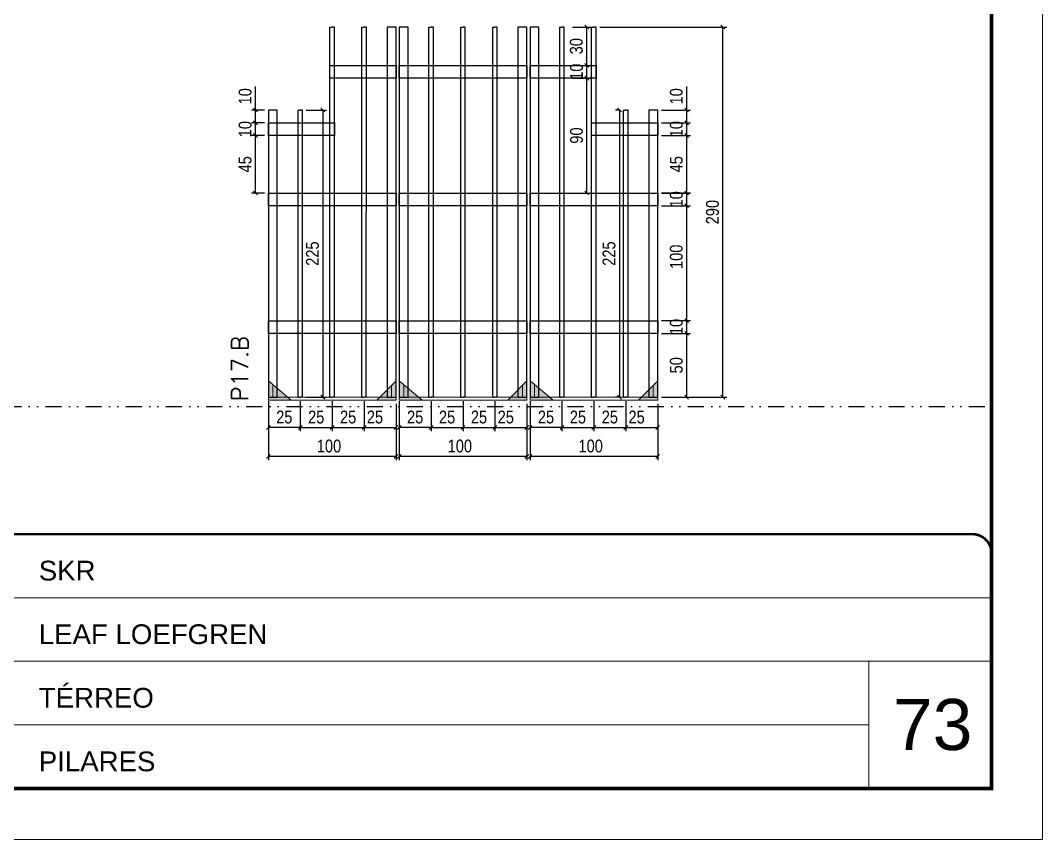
# Model space of a CAD drawing. Extents: x 14400 to 27878, y -21631 to 6985.
# Drawn here: x 15084 to 15885, y -14740 to -14098 of the extents above; entities that cross this region are included whole.
import ezdxf

# ---------------------------------------------------------------- set-up
doc = ezdxf.new("R2010")
doc.units = 0
for name, pattern in [('CONTINUO', [0]), ('DASHED', [0.75, 0.5, -0.25]), ('DIVIDE2', [0.625, 0.25, -0.125, 0, -0.125, 0, -0.125]), ('HIDDEN', [0.375, 0.25, -0.125])]:
    doc.linetypes.add(name, pattern=pattern)
for name, color, linetype, lineweight in [('CARIMBO', 255, 'Continuous', 9), ('Folhas', 255, 'Continuous', 9), ('Madeira', 126, 'Continuous', 18), ('Sarr 2.2x7', 40, 'Continuous', 9), ('SARRAFO DE PRESSAO', 251, 'DASHED', 9), ('Texto Seção', 7, 'Continuous', 15)]:
    doc.layers.add(name, color=color, linetype=linetype, lineweight=lineweight)
for name, color, linetype in [('COTA', 241, 'Continuous'), ('Nível', 160, 'Continuous'), ('SARR_2.2x10', 60, 'Continuous'), ('SARR_3.5x7', 81, 'Continuous'), ('SARR_7x7', 40, 'Continuous')]:
    doc.layers.add(name, color=color, linetype=linetype)
doc.styles.add('ARIAL', font='arial.ttf')
doc.styles.add('COTA TECNICA', font='techl___.ttf', dxfattribs={"height": 10})
doc.styles.add('REGUA-120', font='ROMANS.shx', dxfattribs={"height": 15})
doc.dimstyles.new('PAINEL', dxfattribs={"dimtxt": 10, "dimasz": 3, "dimexe": 3, "dimexo": 3, "dimgap": 3, "dimtad": 1, "dimdec": 1, "dimzin": 12, "dimdsep": 46, "dimtxsty": 'COTA TECNICA', "dimblk1": 'OBLIQUE', "dimblk2": 'OBLIQUE', "dimsah": 1, "dimcen": 0.9, "dimclrd": 4, "dimclre": 4, "dimclrt": 240, "dimadec": 1, "dimazin": 3, "dimtfac": 1, "dimtdec": 1, "dimtmove": 0, "dimatfit": 3, "dimfxl": 1, "dimtolj": 1, "dimtzin": 12, "dimarcsym": 0})

# ---------------------------------------------------------------- blocks, each defined once
blk = doc.blocks.new('9999999999')
at = {"color": 30, "linetype": 'CONTINUO'}
for p, q in [((98564.56, 34379.64), (99583.98, 34379.64)), ((98564.56, 34329.83), (99487.98, 34329.83)), ((99583.98, 34329.83), (99487.98, 34329.83)), ((99487.98, 34329.83), (99487.98, 34230.21)), ((98564.56, 34280.02), (99487.98, 34280.02))]:
    blk.add_line(p, q, dxfattribs=at)
at = {"color": 30, "linetype": 'CONTINUO', "const_width": 2}
blk.add_lwpolyline([(99583.98, 34230.21), (99583.98, 34414.45, 0.414214), (99568.98, 34429.45), (98228.98, 34429.45, 0.414214), (98213.98, 34414.45), (98213.98, 34245.21, 0.414214), (98228.98, 34230.21), (99583.98, 34230.21)], format="xyb", dxfattribs=at)
at = {"layer": 'Folhas'}
blk.add_lwpolyline([(98138.98, 34190.21), (99623.98, 34190.21), (99623.98, 35240.21), (98138.98, 35240.21)], close=True, dxfattribs=at)
at = {"layer": 'Folhas', "color": 30, "const_width": 3}
blk.add_lwpolyline([(98213.98, 34230.21), (99583.98, 34230.21), (99583.98, 35200.21), (98213.98, 35200.21)], close=True, dxfattribs=at)
at = {"color": 7, "linetype": 'Continuous', "ltscale": 5, "style": 'ARIAL'}
for s, height, p in [('SKR', 15.483, (98837.68, 34393.13)), ('LEAF LOEFGREN', 15.4829, (98837.68, 34343.32)), ('TÉRREO', 15.483, (98837.68, 34293.51)), ('PILARES', 15.483, (98837.68, 34243.7))]:
    blk.add_text(s, height=height, dxfattribs=at).set_placement(p)
blk = doc.blocks.new('_Oblique')
at = {"color": 0, "linetype": 'ByBlock', "lineweight": -2}
blk.add_line((-0.5, -0.5), (0.5, 0.5), dxfattribs=at)
blk = doc.blocks.new('*D2801')
at = {"layer": 'COTA', "color": 4, "lineweight": -2, "transparency": 16777216}
for p, q in [((15483.5, -14411.34), (15483.5, -14442.52)), ((15583.5, -14411.34), (15583.5, -14442.52)), ((15583.5, -14439.52), (15483.5, -14439.52))]:
    blk.add_line(p, q, dxfattribs=at)
at = {"layer": 'Defpoints', "color": 0, "transparency": 16777216}
for p in [(15483.5, -14408.34), (15583.5, -14408.34), (15483.5, -14439.52)]:
    blk.add_point(p, dxfattribs=at)
at = {"layer": 'COTA', "color": 4, "lineweight": -2, "transparency": 16777216, "xscale": 3, "yscale": 3, "zscale": 3, "rotation": 180}
blk.add_blockref('_Oblique', (15483.5, -14439.52), dxfattribs=at)
at = {"layer": 'COTA', "color": 4, "lineweight": -2, "transparency": 16777216, "xscale": 3, "yscale": 3, "zscale": 3}
blk.add_blockref('_Oblique', (15583.5, -14439.52), dxfattribs=at)
at = {"layer": 'COTA', "color": 240, "transparency": 16777216, "insert": (15531, -14431.42), "char_height": 10, "attachment_point": 5, "style": 'COTA TECNICA'}
blk.add_mtext('\\A1;100', dxfattribs=at)
blk = doc.blocks.new('*D2802')
at = {"layer": 'COTA', "color": 4, "lineweight": -2, "transparency": 16777216}
for p, q in [((15483.5, -14396.14), (15483.5, -14419.84)), ((15508.5, -14396.14), (15508.5, -14419.84)), ((15508.5, -14416.84), (15483.5, -14416.84))]:
    blk.add_line(p, q, dxfattribs=at)
at = {"layer": 'Defpoints', "color": 0, "transparency": 16777216}
for p in [(15483.5, -14393.14), (15508.5, -14393.14), (15483.5, -14416.84)]:
    blk.add_point(p, dxfattribs=at)
at = {"layer": 'COTA', "color": 4, "lineweight": -2, "transparency": 16777216, "xscale": 3, "yscale": 3, "zscale": 3, "rotation": 180}
blk.add_blockref('_Oblique', (15483.5, -14416.84), dxfattribs=at)
at = {"layer": 'COTA', "color": 4, "lineweight": -2, "transparency": 16777216, "xscale": 3, "yscale": 3, "zscale": 3}
blk.add_blockref('_Oblique', (15508.5, -14416.84), dxfattribs=at)
at = {"layer": 'COTA', "color": 240, "transparency": 16777216, "insert": (15496, -14408.73), "char_height": 10, "attachment_point": 5, "style": 'COTA TECNICA'}
blk.add_mtext('\\A1;25', dxfattribs=at)
blk = doc.blocks.new('*D2803')
at = {"layer": 'COTA', "color": 4, "lineweight": -2, "transparency": 16777216}
for p, q in [((15558.5, -14396.14), (15558.5, -14419.84)), ((15583.5, -14398.34), (15583.5, -14419.84)), ((15558.5, -14416.84), (15583.5, -14416.84))]:
    blk.add_line(p, q, dxfattribs=at)
at = {"layer": 'Defpoints', "color": 0, "transparency": 16777216}
for p in [(15558.5, -14393.14), (15583.5, -14395.34), (15583.5, -14416.84)]:
    blk.add_point(p, dxfattribs=at)
at = {"layer": 'COTA', "color": 4, "lineweight": -2, "transparency": 16777216, "xscale": 3, "yscale": 3, "zscale": 3, "rotation": 180}
blk.add_blockref('_Oblique', (15558.5, -14416.84), dxfattribs=at)
at = {"layer": 'COTA', "color": 4, "lineweight": -2, "transparency": 16777216, "xscale": 3, "yscale": 3, "zscale": 3}
blk.add_blockref('_Oblique', (15583.5, -14416.84), dxfattribs=at)
at = {"layer": 'COTA', "color": 240, "transparency": 16777216, "insert": (15567, -14408.73), "char_height": 10, "attachment_point": 5, "style": 'COTA TECNICA'}
blk.add_mtext('\\A1;25', dxfattribs=at)
blk = doc.blocks.new('*D2804')
at = {"layer": 'COTA', "color": 4, "lineweight": -2, "transparency": 16777216}
for p, q in [((15508.5, -14396.14), (15508.5, -14419.84)), ((15533.5, -14396.14), (15533.5, -14419.84)), ((15508.5, -14416.84), (15533.5, -14416.84))]:
    blk.add_line(p, q, dxfattribs=at)
at = {"layer": 'Defpoints', "color": 0, "transparency": 16777216}
for p in [(15508.5, -14393.14), (15533.5, -14393.14), (15533.5, -14416.84)]:
    blk.add_point(p, dxfattribs=at)
at = {"layer": 'COTA', "color": 4, "lineweight": -2, "transparency": 16777216, "xscale": 3, "yscale": 3, "zscale": 3, "rotation": 180}
blk.add_blockref('_Oblique', (15508.5, -14416.84), dxfattribs=at)
at = {"layer": 'COTA', "color": 4, "lineweight": -2, "transparency": 16777216, "xscale": 3, "yscale": 3, "zscale": 3}
blk.add_blockref('_Oblique', (15533.5, -14416.84), dxfattribs=at)
at = {"layer": 'COTA', "color": 240, "transparency": 16777216, "insert": (15521, -14408.73), "char_height": 10, "attachment_point": 5, "style": 'COTA TECNICA'}
blk.add_mtext('\\A1;25', dxfattribs=at)
blk = doc.blocks.new('*D2805')
at = {"layer": 'COTA', "color": 4, "lineweight": -2, "transparency": 16777216}
for p, q in [((15586.5, -14343.14), (15609.2, -14343.14)), ((15606.2, -14393.14), (15606.2, -14343.14)), ((15586.5, -14393.14), (15609.2, -14393.14))]:
    blk.add_line(p, q, dxfattribs=at)
at = {"layer": 'Defpoints', "color": 0, "transparency": 16777216}
for p in [(15583.5, -14343.14), (15606.2, -14343.14), (15583.5, -14393.14)]:
    blk.add_point(p, dxfattribs=at)
at = {"layer": 'COTA', "color": 4, "lineweight": -2, "transparency": 16777216, "xscale": 3, "yscale": 3, "zscale": 3}
for p, rotation in [((15606.2, -14343.14), 90), ((15606.2, -14393.14), 270)]:
    blk.add_blockref('_Oblique', p, dxfattribs=dict(at, rotation=rotation))
at = {"layer": 'COTA', "color": 240, "transparency": 16777216, "insert": (15598.09, -14368.14), "char_height": 10, "attachment_point": 5, "rotation": 90, "style": 'COTA TECNICA'}
blk.add_mtext('\\A1;50', dxfattribs=at)
blk = doc.blocks.new('*D2806')
at = {"layer": 'COTA', "color": 4, "lineweight": -2, "transparency": 16777216}
for p, q in [((15533.5, -14396.14), (15533.5, -14419.84)), ((15558.5, -14396.14), (15558.5, -14419.84)), ((15533.5, -14416.84), (15558.5, -14416.84))]:
    blk.add_line(p, q, dxfattribs=at)
at = {"layer": 'Defpoints', "color": 0, "transparency": 16777216}
for p in [(15533.5, -14393.14), (15558.5, -14393.14), (15558.5, -14416.84)]:
    blk.add_point(p, dxfattribs=at)
at = {"layer": 'COTA', "color": 4, "lineweight": -2, "transparency": 16777216, "xscale": 3, "yscale": 3, "zscale": 3, "rotation": 180}
blk.add_blockref('_Oblique', (15533.5, -14416.84), dxfattribs=at)
at = {"layer": 'COTA', "color": 4, "lineweight": -2, "transparency": 16777216, "xscale": 3, "yscale": 3, "zscale": 3}
blk.add_blockref('_Oblique', (15558.5, -14416.84), dxfattribs=at)
at = {"layer": 'COTA', "color": 240, "transparency": 16777216, "insert": (15546, -14408.73), "char_height": 10, "attachment_point": 5, "style": 'COTA TECNICA'}
blk.add_mtext('\\A1;25', dxfattribs=at)
blk = doc.blocks.new('*D2807')
at = {"layer": 'COTA', "color": 4, "lineweight": -2, "transparency": 16777216}
for p, q in [((15586.5, -14333.14), (15609.2, -14333.14)), ((15606.2, -14343.14), (15606.2, -14333.14)), ((15586.5, -14343.14), (15609.2, -14343.14))]:
    blk.add_line(p, q, dxfattribs=at)
at = {"layer": 'Defpoints', "color": 0, "transparency": 16777216}
for p in [(15583.5, -14333.14), (15606.2, -14333.14), (15583.5, -14343.14)]:
    blk.add_point(p, dxfattribs=at)
at = {"layer": 'COTA', "color": 4, "lineweight": -2, "transparency": 16777216, "xscale": 3, "yscale": 3, "zscale": 3}
for p, rotation in [((15606.2, -14333.14), 90), ((15606.2, -14343.14), 270)]:
    blk.add_blockref('_Oblique', p, dxfattribs=dict(at, rotation=rotation))
at = {"layer": 'COTA', "color": 240, "transparency": 16777216, "insert": (15598.1, -14338.14), "char_height": 10, "attachment_point": 5, "rotation": 90, "style": 'COTA TECNICA'}
blk.add_mtext('\\A1;10', dxfattribs=at)
blk = doc.blocks.new('*D2808')
at = {"layer": 'COTA', "color": 4, "lineweight": -2, "transparency": 16777216}
for p, q in [((15586.5, -14233.14), (15609.2, -14233.14)), ((15606.2, -14333.14), (15606.2, -14233.14)), ((15586.5, -14333.14), (15609.2, -14333.14))]:
    blk.add_line(p, q, dxfattribs=at)
at = {"layer": 'Defpoints', "color": 0, "transparency": 16777216}
for p in [(15583.5, -14233.14), (15606.2, -14233.14), (15583.5, -14333.14)]:
    blk.add_point(p, dxfattribs=at)
at = {"layer": 'COTA', "color": 4, "lineweight": -2, "transparency": 16777216, "xscale": 3, "yscale": 3, "zscale": 3}
for p, rotation in [((15606.2, -14233.14), 90), ((15606.2, -14333.14), 270)]:
    blk.add_blockref('_Oblique', p, dxfattribs=dict(at, rotation=rotation))
at = {"layer": 'COTA', "color": 240, "transparency": 16777216, "insert": (15598.1, -14283.14), "char_height": 10, "attachment_point": 5, "rotation": 90, "style": 'COTA TECNICA'}
blk.add_mtext('\\A1;100', dxfattribs=at)
blk = doc.blocks.new('*D2809')
at = {"layer": 'COTA', "color": 4, "lineweight": -2, "transparency": 16777216}
for p, q in [((15586.5, -14233.14), (15609.2, -14233.14)), ((15606.2, -14243.14), (15606.2, -14233.14)), ((15586.5, -14243.14), (15609.2, -14243.14))]:
    blk.add_line(p, q, dxfattribs=at)
at = {"layer": 'Defpoints', "color": 0, "transparency": 16777216}
for p in [(15583.5, -14233.14), (15606.2, -14233.14), (15583.5, -14243.14)]:
    blk.add_point(p, dxfattribs=at)
at = {"layer": 'COTA', "color": 4, "lineweight": -2, "transparency": 16777216, "xscale": 3, "yscale": 3, "zscale": 3}
for p, rotation in [((15606.2, -14233.14), 90), ((15606.2, -14243.14), 270)]:
    blk.add_blockref('_Oblique', p, dxfattribs=dict(at, rotation=rotation))
at = {"layer": 'COTA', "color": 240, "transparency": 16777216, "insert": (15598.1, -14238.14), "char_height": 10, "attachment_point": 5, "rotation": 90, "style": 'COTA TECNICA'}
blk.add_mtext('\\A1;10', dxfattribs=at)
blk = doc.blocks.new('*D2813')
at = {"layer": 'COTA', "color": 4, "lineweight": -2, "transparency": 16777216}
for p, q in [((15381, -14411.34), (15381, -14442.52)), ((15481, -14411.34), (15481, -14442.52)), ((15481, -14439.52), (15381, -14439.52))]:
    blk.add_line(p, q, dxfattribs=at)
at = {"layer": 'Defpoints', "color": 0, "transparency": 16777216}
for p in [(15381, -14408.34), (15481, -14408.34), (15381, -14439.52)]:
    blk.add_point(p, dxfattribs=at)
at = {"layer": 'COTA', "color": 4, "lineweight": -2, "transparency": 16777216, "xscale": 3, "yscale": 3, "zscale": 3, "rotation": 180}
blk.add_blockref('_Oblique', (15381, -14439.52), dxfattribs=at)
at = {"layer": 'COTA', "color": 4, "lineweight": -2, "transparency": 16777216, "xscale": 3, "yscale": 3, "zscale": 3}
blk.add_blockref('_Oblique', (15481, -14439.52), dxfattribs=at)
at = {"layer": 'COTA', "color": 240, "transparency": 16777216, "insert": (15428.5, -14431.42), "char_height": 10, "attachment_point": 5, "style": 'COTA TECNICA'}
blk.add_mtext('\\A1;100', dxfattribs=at)
blk = doc.blocks.new('*D2814')
at = {"layer": 'COTA', "color": 4, "lineweight": -2, "transparency": 16777216}
for p, q in [((15381, -14396.14), (15381, -14419.84)), ((15406, -14396.14), (15406, -14419.84)), ((15406, -14416.84), (15381, -14416.84))]:
    blk.add_line(p, q, dxfattribs=at)
at = {"layer": 'Defpoints', "color": 0, "transparency": 16777216}
for p in [(15381, -14393.14), (15406, -14393.14), (15381, -14416.84)]:
    blk.add_point(p, dxfattribs=at)
at = {"layer": 'COTA', "color": 4, "lineweight": -2, "transparency": 16777216, "xscale": 3, "yscale": 3, "zscale": 3, "rotation": 180}
blk.add_blockref('_Oblique', (15381, -14416.84), dxfattribs=at)
at = {"layer": 'COTA', "color": 4, "lineweight": -2, "transparency": 16777216, "xscale": 3, "yscale": 3, "zscale": 3}
blk.add_blockref('_Oblique', (15406, -14416.84), dxfattribs=at)
at = {"layer": 'COTA', "color": 240, "transparency": 16777216, "insert": (15393.5, -14408.73), "char_height": 10, "attachment_point": 5, "style": 'COTA TECNICA'}
blk.add_mtext('\\A1;25', dxfattribs=at)
blk = doc.blocks.new('*D2815')
at = {"layer": 'COTA', "color": 4, "lineweight": -2, "transparency": 16777216}
for p, q in [((15456, -14396.14), (15456, -14419.84)), ((15481, -14398.34), (15481, -14419.84)), ((15456, -14416.84), (15481, -14416.84))]:
    blk.add_line(p, q, dxfattribs=at)
at = {"layer": 'Defpoints', "color": 0, "transparency": 16777216}
for p in [(15456, -14393.14), (15481, -14395.34), (15481, -14416.84)]:
    blk.add_point(p, dxfattribs=at)
at = {"layer": 'COTA', "color": 4, "lineweight": -2, "transparency": 16777216, "xscale": 3, "yscale": 3, "zscale": 3, "rotation": 180}
blk.add_blockref('_Oblique', (15456, -14416.84), dxfattribs=at)
at = {"layer": 'COTA', "color": 4, "lineweight": -2, "transparency": 16777216, "xscale": 3, "yscale": 3, "zscale": 3}
blk.add_blockref('_Oblique', (15481, -14416.84), dxfattribs=at)
at = {"layer": 'COTA', "color": 240, "transparency": 16777216, "insert": (15464.5, -14408.73), "char_height": 10, "attachment_point": 5, "style": 'COTA TECNICA'}
blk.add_mtext('\\A1;25', dxfattribs=at)
blk = doc.blocks.new('*D2816')
at = {"layer": 'COTA', "color": 4, "lineweight": -2, "transparency": 16777216}
for p, q in [((15406, -14396.14), (15406, -14419.84)), ((15431, -14396.14), (15431, -14419.84)), ((15406, -14416.84), (15431, -14416.84))]:
    blk.add_line(p, q, dxfattribs=at)
at = {"layer": 'Defpoints', "color": 0, "transparency": 16777216}
for p in [(15406, -14393.14), (15431, -14393.14), (15431, -14416.84)]:
    blk.add_point(p, dxfattribs=at)
at = {"layer": 'COTA', "color": 4, "lineweight": -2, "transparency": 16777216, "xscale": 3, "yscale": 3, "zscale": 3, "rotation": 180}
blk.add_blockref('_Oblique', (15406, -14416.84), dxfattribs=at)
at = {"layer": 'COTA', "color": 4, "lineweight": -2, "transparency": 16777216, "xscale": 3, "yscale": 3, "zscale": 3}
blk.add_blockref('_Oblique', (15431, -14416.84), dxfattribs=at)
at = {"layer": 'COTA', "color": 240, "transparency": 16777216, "insert": (15418.5, -14408.73), "char_height": 10, "attachment_point": 5, "style": 'COTA TECNICA'}
blk.add_mtext('\\A1;25', dxfattribs=at)
blk = doc.blocks.new('*D2817')
at = {"layer": 'COTA', "color": 4, "lineweight": -2, "transparency": 16777216}
for p, q in [((15431, -14396.14), (15431, -14419.84)), ((15456, -14396.14), (15456, -14419.84)), ((15431, -14416.84), (15456, -14416.84))]:
    blk.add_line(p, q, dxfattribs=at)
at = {"layer": 'Defpoints', "color": 0, "transparency": 16777216}
for p in [(15431, -14393.14), (15456, -14393.14), (15456, -14416.84)]:
    blk.add_point(p, dxfattribs=at)
at = {"layer": 'COTA', "color": 4, "lineweight": -2, "transparency": 16777216, "xscale": 3, "yscale": 3, "zscale": 3, "rotation": 180}
blk.add_blockref('_Oblique', (15431, -14416.84), dxfattribs=at)
at = {"layer": 'COTA', "color": 4, "lineweight": -2, "transparency": 16777216, "xscale": 3, "yscale": 3, "zscale": 3}
blk.add_blockref('_Oblique', (15456, -14416.84), dxfattribs=at)
at = {"layer": 'COTA', "color": 240, "transparency": 16777216, "insert": (15443.5, -14408.73), "char_height": 10, "attachment_point": 5, "style": 'COTA TECNICA'}
blk.add_mtext('\\A1;25', dxfattribs=at)
blk = doc.blocks.new('*D2818')
at = {"layer": 'COTA', "color": 4, "lineweight": -2, "transparency": 16777216}
for p, q in [((15278.5, -14411.34), (15278.5, -14442.52)), ((15378.5, -14411.34), (15378.5, -14442.52)), ((15378.5, -14439.52), (15278.5, -14439.52))]:
    blk.add_line(p, q, dxfattribs=at)
at = {"layer": 'Defpoints', "color": 0, "transparency": 16777216}
for p in [(15278.5, -14408.34), (15378.5, -14408.34), (15278.5, -14439.52)]:
    blk.add_point(p, dxfattribs=at)
at = {"layer": 'COTA', "color": 4, "lineweight": -2, "transparency": 16777216, "xscale": 3, "yscale": 3, "zscale": 3, "rotation": 180}
blk.add_blockref('_Oblique', (15278.5, -14439.52), dxfattribs=at)
at = {"layer": 'COTA', "color": 4, "lineweight": -2, "transparency": 16777216, "xscale": 3, "yscale": 3, "zscale": 3}
blk.add_blockref('_Oblique', (15378.5, -14439.52), dxfattribs=at)
at = {"layer": 'COTA', "color": 240, "transparency": 16777216, "insert": (15326, -14431.42), "char_height": 10, "attachment_point": 5, "style": 'COTA TECNICA'}
blk.add_mtext('\\A1;100', dxfattribs=at)
blk = doc.blocks.new('*D2819')
at = {"layer": 'COTA', "color": 4, "lineweight": -2, "transparency": 16777216}
for p, q in [((15278.5, -14396.14), (15278.5, -14419.84)), ((15303.5, -14396.14), (15303.5, -14419.84)), ((15303.5, -14416.84), (15278.5, -14416.84))]:
    blk.add_line(p, q, dxfattribs=at)
at = {"layer": 'Defpoints', "color": 0, "transparency": 16777216}
for p in [(15278.5, -14393.14), (15303.5, -14393.14), (15278.5, -14416.84)]:
    blk.add_point(p, dxfattribs=at)
at = {"layer": 'COTA', "color": 4, "lineweight": -2, "transparency": 16777216, "xscale": 3, "yscale": 3, "zscale": 3, "rotation": 180}
blk.add_blockref('_Oblique', (15278.5, -14416.84), dxfattribs=at)
at = {"layer": 'COTA', "color": 4, "lineweight": -2, "transparency": 16777216, "xscale": 3, "yscale": 3, "zscale": 3}
blk.add_blockref('_Oblique', (15303.5, -14416.84), dxfattribs=at)
at = {"layer": 'COTA', "color": 240, "transparency": 16777216, "insert": (15291, -14408.73), "char_height": 10, "attachment_point": 5, "style": 'COTA TECNICA'}
blk.add_mtext('\\A1;25', dxfattribs=at)
blk = doc.blocks.new('*D2820')
at = {"layer": 'COTA', "color": 4, "lineweight": -2, "transparency": 16777216}
for p, q in [((15353.5, -14396.14), (15353.5, -14419.84)), ((15378.5, -14398.34), (15378.5, -14419.84)), ((15353.5, -14416.84), (15378.5, -14416.84))]:
    blk.add_line(p, q, dxfattribs=at)
at = {"layer": 'Defpoints', "color": 0, "transparency": 16777216}
for p in [(15353.5, -14393.14), (15378.5, -14395.34), (15378.5, -14416.84)]:
    blk.add_point(p, dxfattribs=at)
at = {"layer": 'COTA', "color": 4, "lineweight": -2, "transparency": 16777216, "xscale": 3, "yscale": 3, "zscale": 3, "rotation": 180}
blk.add_blockref('_Oblique', (15353.5, -14416.84), dxfattribs=at)
at = {"layer": 'COTA', "color": 4, "lineweight": -2, "transparency": 16777216, "xscale": 3, "yscale": 3, "zscale": 3}
blk.add_blockref('_Oblique', (15378.5, -14416.84), dxfattribs=at)
at = {"layer": 'COTA', "color": 240, "transparency": 16777216, "insert": (15362, -14408.73), "char_height": 10, "attachment_point": 5, "style": 'COTA TECNICA'}
blk.add_mtext('\\A1;25', dxfattribs=at)
blk = doc.blocks.new('*D2821')
at = {"layer": 'COTA', "color": 4, "lineweight": -2, "transparency": 16777216}
for p, q in [((15303.5, -14396.14), (15303.5, -14419.84)), ((15328.5, -14396.14), (15328.5, -14419.84)), ((15303.5, -14416.84), (15328.5, -14416.84))]:
    blk.add_line(p, q, dxfattribs=at)
at = {"layer": 'Defpoints', "color": 0, "transparency": 16777216}
for p in [(15303.5, -14393.14), (15328.5, -14393.14), (15328.5, -14416.84)]:
    blk.add_point(p, dxfattribs=at)
at = {"layer": 'COTA', "color": 4, "lineweight": -2, "transparency": 16777216, "xscale": 3, "yscale": 3, "zscale": 3, "rotation": 180}
blk.add_blockref('_Oblique', (15303.5, -14416.84), dxfattribs=at)
at = {"layer": 'COTA', "color": 4, "lineweight": -2, "transparency": 16777216, "xscale": 3, "yscale": 3, "zscale": 3}
blk.add_blockref('_Oblique', (15328.5, -14416.84), dxfattribs=at)
at = {"layer": 'COTA', "color": 240, "transparency": 16777216, "insert": (15316, -14408.73), "char_height": 10, "attachment_point": 5, "style": 'COTA TECNICA'}
blk.add_mtext('\\A1;25', dxfattribs=at)
blk = doc.blocks.new('*D2822')
at = {"layer": 'COTA', "color": 4, "lineweight": -2, "transparency": 16777216}
for p, q in [((15328.5, -14396.14), (15328.5, -14419.84)), ((15353.5, -14396.14), (15353.5, -14419.84)), ((15328.5, -14416.84), (15353.5, -14416.84))]:
    blk.add_line(p, q, dxfattribs=at)
at = {"layer": 'Defpoints', "color": 0, "transparency": 16777216}
for p in [(15328.5, -14393.14), (15353.5, -14393.14), (15353.5, -14416.84)]:
    blk.add_point(p, dxfattribs=at)
at = {"layer": 'COTA', "color": 4, "lineweight": -2, "transparency": 16777216, "xscale": 3, "yscale": 3, "zscale": 3, "rotation": 180}
blk.add_blockref('_Oblique', (15328.5, -14416.84), dxfattribs=at)
at = {"layer": 'COTA', "color": 4, "lineweight": -2, "transparency": 16777216, "xscale": 3, "yscale": 3, "zscale": 3}
blk.add_blockref('_Oblique', (15353.5, -14416.84), dxfattribs=at)
at = {"layer": 'COTA', "color": 240, "transparency": 16777216, "insert": (15341, -14408.73), "char_height": 10, "attachment_point": 5, "style": 'COTA TECNICA'}
blk.add_mtext('\\A1;25', dxfattribs=at)
blk = doc.blocks.new('*D2823')
at = {"layer": 'COTA', "color": 4, "lineweight": -2, "transparency": 16777216}
for p, q in [((15553.76, -14168.18), (15550.51, -14168.18)), ((15553.51, -14168.18), (15553.51, -14393.14)), ((15553.75, -14393.14), (15550.51, -14393.14))]:
    blk.add_line(p, q, dxfattribs=at)
at = {"layer": 'Defpoints', "color": 0, "transparency": 16777216}
for p in [(15556.76, -14168.18), (15553.51, -14393.14), (15556.75, -14393.14)]:
    blk.add_point(p, dxfattribs=at)
at = {"layer": 'COTA', "color": 4, "lineweight": -2, "transparency": 16777216, "xscale": 3, "yscale": 3, "zscale": 3}
for p, rotation in [((15553.51, -14168.18), 90), ((15553.51, -14393.14), 270)]:
    blk.add_blockref('_Oblique', p, dxfattribs=dict(at, rotation=rotation))
at = {"layer": 'COTA', "color": 240, "transparency": 16777216, "insert": (15545.4, -14280.66), "char_height": 10, "attachment_point": 5, "rotation": 90, "style": 'COTA TECNICA'}
blk.add_mtext('\\A1;225', dxfattribs=at)
blk = doc.blocks.new('*D2824')
at = {"layer": 'COTA', "color": 4, "lineweight": -2, "transparency": 16777216}
for p, q in [((15308.25, -14168.18), (15324.17, -14168.18)), ((15321.17, -14168.18), (15321.17, -14393.14)), ((15308.25, -14393.14), (15324.17, -14393.14))]:
    blk.add_line(p, q, dxfattribs=at)
at = {"layer": 'Defpoints', "color": 0, "transparency": 16777216}
for p in [(15305.25, -14168.18), (15305.25, -14393.14), (15321.17, -14393.14)]:
    blk.add_point(p, dxfattribs=at)
at = {"layer": 'COTA', "color": 4, "lineweight": -2, "transparency": 16777216, "xscale": 3, "yscale": 3, "zscale": 3}
for p, rotation in [((15321.17, -14168.18), 90), ((15321.17, -14393.14), 270)]:
    blk.add_blockref('_Oblique', p, dxfattribs=dict(at, rotation=rotation))
at = {"layer": 'COTA', "color": 240, "transparency": 16777216, "insert": (15313.06, -14280.66), "char_height": 10, "attachment_point": 5, "rotation": 90, "style": 'COTA TECNICA'}
blk.add_mtext('\\A1;225', dxfattribs=at)
blk = doc.blocks.new('*D2845')
at = {"layer": 'COTA', "color": 4, "lineweight": -2, "transparency": 16777216}
for p, q in [((15586.51, -14188.18), (15609.2, -14188.18)), ((15606.2, -14233.18), (15606.2, -14188.18)), ((15586.51, -14233.18), (15609.2, -14233.18))]:
    blk.add_line(p, q, dxfattribs=at)
at = {"layer": 'Defpoints', "color": 0, "transparency": 16777216}
for p in [(15583.51, -14188.18), (15606.2, -14188.18), (15583.51, -14233.18)]:
    blk.add_point(p, dxfattribs=at)
at = {"layer": 'COTA', "color": 4, "lineweight": -2, "transparency": 16777216, "xscale": 3, "yscale": 3, "zscale": 3}
for p, rotation in [((15606.2, -14188.18), 90), ((15606.2, -14233.18), 270)]:
    blk.add_blockref('_Oblique', p, dxfattribs=dict(at, rotation=rotation))
at = {"layer": 'COTA', "color": 240, "transparency": 16777216, "insert": (15598.09, -14210.68), "char_height": 10, "attachment_point": 5, "rotation": 90, "style": 'COTA TECNICA'}
blk.add_mtext('\\A1;45', dxfattribs=at)
blk = doc.blocks.new('*D2847')
at = {"layer": 'COTA', "color": 4, "lineweight": -2, "transparency": 16777216}
for p, q in [((15538.26, -14103.18), (15637.55, -14103.18)), ((15634.55, -14393.14), (15634.55, -14103.18)), ((15586.5, -14393.14), (15637.55, -14393.14))]:
    blk.add_line(p, q, dxfattribs=at)
at = {"layer": 'Defpoints', "color": 0, "transparency": 16777216}
for p in [(15535.26, -14103.18), (15634.55, -14103.18), (15583.5, -14393.14)]:
    blk.add_point(p, dxfattribs=at)
at = {"layer": 'COTA', "color": 4, "lineweight": -2, "transparency": 16777216, "xscale": 3, "yscale": 3, "zscale": 3}
for p, rotation in [((15634.55, -14103.18), 90), ((15634.55, -14393.14), 270)]:
    blk.add_blockref('_Oblique', p, dxfattribs=dict(at, rotation=rotation))
at = {"layer": 'COTA', "color": 240, "transparency": 16777216, "insert": (15626.41, -14248.16), "char_height": 10, "attachment_point": 5, "rotation": 90, "style": 'COTA TECNICA'}
blk.add_mtext('\\A1;290', dxfattribs=at)
blk = doc.blocks.new('*D2849')
at = {"layer": 'COTA', "color": 4, "lineweight": -2, "transparency": 16777216}
for p, q in [((15516.76, -14143.18), (15531.02, -14143.18)), ((15528.02, -14233.18), (15528.02, -14143.18)), ((15516.75, -14233.18), (15531.02, -14233.18))]:
    blk.add_line(p, q, dxfattribs=at)
at = {"layer": 'Defpoints', "color": 0, "transparency": 16777216}
for p in [(15513.76, -14143.18), (15528.02, -14143.18), (15513.75, -14233.18)]:
    blk.add_point(p, dxfattribs=at)
at = {"layer": 'COTA', "color": 4, "lineweight": -2, "transparency": 16777216, "xscale": 3, "yscale": 3, "zscale": 3}
for p, rotation in [((15528.02, -14143.18), 90), ((15528.02, -14233.18), 270)]:
    blk.add_blockref('_Oblique', p, dxfattribs=dict(at, rotation=rotation))
at = {"layer": 'COTA', "color": 240, "transparency": 16777216, "insert": (15519.89, -14188.18), "char_height": 10, "attachment_point": 5, "rotation": 90, "style": 'COTA TECNICA'}
blk.add_mtext('\\A1;90', dxfattribs=at)
blk = doc.blocks.new('*D2850')
at = {"layer": 'COTA', "color": 4, "lineweight": -2, "transparency": 16777216}
for p, q in [((15516.76, -14133.18), (15531.02, -14133.18)), ((15528.02, -14143.18), (15528.02, -14133.18)), ((15516.76, -14143.18), (15531.02, -14143.18))]:
    blk.add_line(p, q, dxfattribs=at)
at = {"layer": 'Defpoints', "color": 0, "transparency": 16777216}
for p in [(15513.76, -14133.18), (15528.02, -14133.18), (15513.76, -14143.18)]:
    blk.add_point(p, dxfattribs=at)
at = {"layer": 'COTA', "color": 4, "lineweight": -2, "transparency": 16777216, "xscale": 3, "yscale": 3, "zscale": 3}
for p, rotation in [((15528.02, -14133.18), 90), ((15528.02, -14143.18), 270)]:
    blk.add_blockref('_Oblique', p, dxfattribs=dict(at, rotation=rotation))
at = {"layer": 'COTA', "color": 240, "transparency": 16777216, "insert": (15519.92, -14138.18), "char_height": 10, "attachment_point": 5, "rotation": 90, "style": 'COTA TECNICA'}
blk.add_mtext('\\A1;10', dxfattribs=at)
blk = doc.blocks.new('*D2851')
at = {"layer": 'COTA', "color": 4, "lineweight": -2, "transparency": 16777216}
for p, q in [((15516.76, -14103.18), (15531.02, -14103.18)), ((15528.02, -14133.18), (15528.02, -14103.18)), ((15516.76, -14133.18), (15531.02, -14133.18))]:
    blk.add_line(p, q, dxfattribs=at)
at = {"layer": 'Defpoints', "color": 0, "transparency": 16777216}
for p in [(15513.76, -14103.18), (15528.02, -14103.18), (15513.76, -14133.18)]:
    blk.add_point(p, dxfattribs=at)
at = {"layer": 'COTA', "color": 4, "lineweight": -2, "transparency": 16777216, "xscale": 3, "yscale": 3, "zscale": 3}
for p, rotation in [((15528.02, -14103.18), 90), ((15528.02, -14133.18), 270)]:
    blk.add_blockref('_Oblique', p, dxfattribs=dict(at, rotation=rotation))
at = {"layer": 'COTA', "color": 240, "transparency": 16777216, "insert": (15519.8, -14118.18), "char_height": 10, "attachment_point": 5, "rotation": 90, "style": 'COTA TECNICA'}
blk.add_mtext('\\A1;30', dxfattribs=at)
blk = doc.blocks.new('*D2853')
at = {"layer": 'COTA', "color": 4, "lineweight": -2, "transparency": 16777216}
for p, q in [((15275.5, -14188.18), (15265.43, -14188.18)), ((15268.43, -14233.18), (15268.43, -14188.18)), ((15275.5, -14233.18), (15265.43, -14233.18))]:
    blk.add_line(p, q, dxfattribs=at)
at = {"layer": 'Defpoints', "color": 0, "transparency": 16777216}
for p in [(15268.43, -14188.18), (15278.5, -14188.18), (15278.5, -14233.18)]:
    blk.add_point(p, dxfattribs=at)
at = {"layer": 'COTA', "color": 4, "lineweight": -2, "transparency": 16777216, "xscale": 3, "yscale": 3, "zscale": 3}
for p, rotation in [((15268.43, -14188.18), 90), ((15268.43, -14233.18), 270)]:
    blk.add_blockref('_Oblique', p, dxfattribs=dict(at, rotation=rotation))
at = {"layer": 'COTA', "color": 240, "transparency": 16777216, "insert": (15260.32, -14210.68), "char_height": 10, "attachment_point": 5, "rotation": 90, "style": 'COTA TECNICA'}
blk.add_mtext('\\A1;45', dxfattribs=at)
blk = doc.blocks.new('*D2854')
at = {"layer": 'COTA', "color": 4, "lineweight": -2, "transparency": 16777216}
for p, q in [((15275.5, -14178.18), (15265.43, -14178.18)), ((15268.43, -14188.18), (15268.43, -14178.18)), ((15275.5, -14188.18), (15265.43, -14188.18))]:
    blk.add_line(p, q, dxfattribs=at)
at = {"layer": 'Defpoints', "color": 0, "transparency": 16777216}
for p in [(15268.43, -14178.18), (15278.5, -14178.18), (15278.5, -14188.18)]:
    blk.add_point(p, dxfattribs=at)
at = {"layer": 'COTA', "color": 4, "lineweight": -2, "transparency": 16777216, "xscale": 3, "yscale": 3, "zscale": 3}
for p, rotation in [((15268.43, -14178.18), 90), ((15268.43, -14188.18), 270)]:
    blk.add_blockref('_Oblique', p, dxfattribs=dict(at, rotation=rotation))
at = {"layer": 'COTA', "color": 240, "transparency": 16777216, "insert": (15260.33, -14183.18), "char_height": 10, "attachment_point": 5, "rotation": 90, "style": 'COTA TECNICA'}
blk.add_mtext('\\A1;10', dxfattribs=at)
blk = doc.blocks.new('*D2855')
at = {"layer": 'COTA', "color": 4, "lineweight": -2, "transparency": 16777216}
for p, q in [((15268.43, -14168.18), (15268.43, -14149.75)), ((15275.5, -14168.18), (15265.43, -14168.18)), ((15268.43, -14178.18), (15268.43, -14168.18)), ((15275.5, -14178.18), (15265.43, -14178.18))]:
    blk.add_line(p, q, dxfattribs=at)
at = {"layer": 'Defpoints', "color": 0, "transparency": 16777216}
for p in [(15268.43, -14168.18), (15278.5, -14168.18), (15278.5, -14178.18)]:
    blk.add_point(p, dxfattribs=at)
at = {"layer": 'COTA', "color": 4, "lineweight": -2, "transparency": 16777216, "xscale": 3, "yscale": 3, "zscale": 3}
for p, rotation in [((15268.43, -14168.18), 90), ((15268.43, -14178.18), 270)]:
    blk.add_blockref('_Oblique', p, dxfattribs=dict(at, rotation=rotation))
at = {"layer": 'COTA', "color": 240, "transparency": 16777216, "insert": (15260.33, -14157.46), "char_height": 10, "attachment_point": 5, "rotation": 90, "style": 'COTA TECNICA'}
blk.add_mtext('\\A1;10', dxfattribs=at)
blk = doc.blocks.new('*D2856')
at = {"layer": 'COTA', "color": 4, "lineweight": -2, "transparency": 16777216}
for p, q in [((15586.51, -14178.18), (15609.2, -14178.18)), ((15606.2, -14188.18), (15606.2, -14178.18)), ((15586.51, -14188.18), (15609.2, -14188.18))]:
    blk.add_line(p, q, dxfattribs=at)
at = {"layer": 'Defpoints', "color": 0, "transparency": 16777216}
for p in [(15583.51, -14178.18), (15606.2, -14178.18), (15583.51, -14188.18)]:
    blk.add_point(p, dxfattribs=at)
at = {"layer": 'COTA', "color": 4, "lineweight": -2, "transparency": 16777216, "xscale": 3, "yscale": 3, "zscale": 3}
for p, rotation in [((15606.2, -14178.18), 90), ((15606.2, -14188.18), 270)]:
    blk.add_blockref('_Oblique', p, dxfattribs=dict(at, rotation=rotation))
at = {"layer": 'COTA', "color": 240, "transparency": 16777216, "insert": (15598.1, -14183.18), "char_height": 10, "attachment_point": 5, "rotation": 90, "style": 'COTA TECNICA'}
blk.add_mtext('\\A1;10', dxfattribs=at)
blk = doc.blocks.new('*D2857')
at = {"layer": 'COTA', "color": 4, "lineweight": -2, "transparency": 16777216}
for p, q in [((15606.2, -14168.18), (15606.2, -14149.75)), ((15586.51, -14168.18), (15609.2, -14168.18)), ((15606.2, -14178.18), (15606.2, -14168.18)), ((15586.51, -14178.18), (15609.2, -14178.18))]:
    blk.add_line(p, q, dxfattribs=at)
at = {"layer": 'Defpoints', "color": 0, "transparency": 16777216}
for p in [(15583.51, -14168.18), (15606.2, -14168.18), (15583.51, -14178.18)]:
    blk.add_point(p, dxfattribs=at)
at = {"layer": 'COTA', "color": 4, "lineweight": -2, "transparency": 16777216, "xscale": 3, "yscale": 3, "zscale": 3}
for p, rotation in [((15606.2, -14168.18), 90), ((15606.2, -14178.18), 270)]:
    blk.add_blockref('_Oblique', p, dxfattribs=dict(at, rotation=rotation))
at = {"layer": 'COTA', "color": 240, "transparency": 16777216, "insert": (15598.1, -14157.46), "char_height": 10, "attachment_point": 5, "rotation": 90, "style": 'COTA TECNICA'}
blk.add_mtext('\\A1;10', dxfattribs=at)

msp = doc.modelspace()

# ---------------------------------------------------------------- hatches: boundary and pattern name
at = {"layer": 'Madeira'}
h = msp.add_hatch(color=252, dxfattribs=at)
h.dxf.hatch_style = 2
h.paths.add_polyline_path([(15278.5, -14380.34), (15278.5, -14395.34), (15296.5, -14395.34)])
h = msp.add_hatch(color=252, dxfattribs=at)
h.dxf.hatch_style = 2
h.paths.add_polyline_path([(15378.5, -14380.34), (15378.5, -14395.34), (15363.5, -14395.34)])
h = msp.add_hatch(color=252, dxfattribs=at)
h.dxf.hatch_style = 2
h.paths.add_polyline_path([(15381, -14380.34), (15381, -14395.34), (15399, -14395.34)])
h = msp.add_hatch(color=252, dxfattribs=at)
h.dxf.hatch_style = 2
h.paths.add_polyline_path([(15481, -14380.34), (15481, -14395.34), (15466, -14395.34)])
h = msp.add_hatch(color=252, dxfattribs=at)
h.dxf.hatch_style = 2
h.paths.add_polyline_path([(15483.5, -14380.34), (15483.5, -14395.34), (15501.5, -14395.34)])
h = msp.add_hatch(color=252, dxfattribs=at)
h.dxf.hatch_style = 2
h.paths.add_polyline_path([(15583.5, -14380.34), (15583.5, -14395.34), (15568.5, -14395.34)])

# ---------------------------------------------------------------- linework, layer by layer
at = {"layer": 'Madeira', "color": 1, "linetype": 'HIDDEN'}
for p, q in [((15282, -14383.84), (15282, -14393.14)), ((15282, -14383.84), (15282, -14393.14)), ((15285.5, -14387.34), (15285.5, -14393.14)), ((15375, -14383.84), (15375, -14393.14)), ((15375, -14383.84), (15375, -14393.14)), ((15384.5, -14383.84), (15384.5, -14393.14)), ((15384.5, -14383.84), (15384.5, -14393.14)), ((15388, -14387.34), (15388, -14393.14)), ((15477.5, -14383.84), (15477.5, -14393.14)), ((15477.5, -14383.84), (15477.5, -14393.14)), ((15487, -14383.84), (15487, -14393.14)), ((15487, -14383.84), (15487, -14393.14)), ((15490.5, -14387.34), (15490.5, -14393.14)), ((15580, -14383.84), (15580, -14393.14)), ((15580, -14383.84), (15580, -14393.14)), ((15288.34, -14393.14), (15278.5, -14393.14)), ((15288.34, -14393.14), (15278.5, -14393.14)), ((15294.3, -14393.14), (15278.5, -14393.14)), ((15365.7, -14393.14), (15378.5, -14393.14)), ((15368.67, -14393.14), (15378.5, -14393.14)), ((15368.67, -14393.14), (15378.5, -14393.14)), ((15390.84, -14393.14), (15381, -14393.14)), ((15390.84, -14393.14), (15381, -14393.14)), ((15396.8, -14393.14), (15381, -14393.14)), ((15468.2, -14393.14), (15481, -14393.14)), ((15471.17, -14393.14), (15481, -14393.14)), ((15471.17, -14393.14), (15481, -14393.14)), ((15493.34, -14393.14), (15483.5, -14393.14)), ((15493.34, -14393.14), (15483.5, -14393.14)), ((15499.3, -14393.14), (15483.5, -14393.14)), ((15570.7, -14393.14), (15583.5, -14393.14)), ((15573.67, -14393.14), (15583.5, -14393.14)), ((15573.67, -14393.14), (15583.5, -14393.14))]:
    msp.add_line(p, q, dxfattribs=at)
at = {"layer": 'Madeira'}
for p, q in [((15278.5, -14393.14), (15278.5, -14395.34)), ((15278.5, -14393.14), (15278.5, -14395.34)), ((15278.5, -14393.14), (15278.5, -14395.34)), ((15381, -14393.14), (15381, -14395.34)), ((15381, -14393.14), (15381, -14395.34)), ((15381, -14393.14), (15381, -14395.34)), ((15483.5, -14393.14), (15483.5, -14395.34)), ((15483.5, -14393.14), (15483.5, -14395.34)), ((15483.5, -14393.14), (15483.5, -14395.34))]:
    msp.add_line(p, q, dxfattribs=at)
at = {"layer": 'Madeira', "color": 0}
for points in [[(15278.5, -14380.34), (15278.5, -14395.34), (15296.5, -14395.34), (15278.5, -14380.34)], [(15378.5, -14380.34), (15378.5, -14395.34), (15363.5, -14395.34), (15378.5, -14380.34)], [(15381, -14380.34), (15381, -14395.34), (15399, -14395.34), (15381, -14380.34)], [(15481, -14380.34), (15481, -14395.34), (15466, -14395.34), (15481, -14380.34)], [(15483.5, -14380.34), (15483.5, -14395.34), (15501.5, -14395.34), (15483.5, -14380.34)], [(15583.5, -14380.34), (15583.5, -14395.34), (15568.5, -14395.34), (15583.5, -14380.34)]]:
    msp.add_lwpolyline(points, dxfattribs=at)
at = {"layer": 'Nível', "color": 4, "linetype": 'DIVIDE2', "ltscale": 50}
msp.add_line((14474.97, -14400.34), (15844.97, -14400.34), dxfattribs=at)
at = {"layer": 'Sarr 2.2x7'}
for points in [[(15378.5, -14393.14), (15278.5, -14393.14), (15278.5, -14395.34), (15378.5, -14395.34)], [(15481, -14393.14), (15381, -14393.14), (15381, -14395.34), (15481, -14395.34)], [(15583.5, -14393.14), (15483.5, -14393.14), (15483.5, -14395.34), (15583.5, -14395.34)]]:
    msp.add_lwpolyline(points, close=True, dxfattribs=at)
at = {"layer": 'SARR_2.2x10'}
for points in [[(15326.75, -14133.18), (15378.51, -14133.18), (15378.51, -14143.18), (15326.75, -14143.18)], [(15381, -14133.18), (15481.01, -14133.18), (15481.01, -14143.18), (15381, -14143.18)], [(15483.5, -14133.18), (15535.26, -14133.18), (15535.26, -14143.18), (15483.5, -14143.18)], [(15278.5, -14178.18), (15330.25, -14178.18), (15330.25, -14188.18), (15278.5, -14188.18)], [(15531.75, -14178.18), (15583.51, -14178.18), (15583.51, -14188.18), (15531.75, -14188.18)], [(15278.5, -14233.18), (15378.51, -14233.18), (15378.51, -14243.18), (15278.5, -14243.18)], [(15381, -14233.18), (15481.01, -14233.18), (15481.01, -14243.18), (15381, -14243.18)], [(15483.5, -14233.18), (15583.51, -14233.18), (15583.51, -14243.18), (15483.5, -14243.18)], [(15278.5, -14333.18), (15378.51, -14333.18), (15378.51, -14343.18), (15278.5, -14343.18)], [(15381, -14333.18), (15481.01, -14333.18), (15481.01, -14343.18), (15381, -14343.18)], [(15483.5, -14333.18), (15583.51, -14333.18), (15583.51, -14343.18), (15483.5, -14343.18)]]:
    msp.add_lwpolyline(points, close=True, dxfattribs=at)
at = {"layer": 'SARR_3.5x7'}
for p, q in [((15326.75, -14393.14), (15326.75, -14103.18)), ((15326.75, -14103.18), (15328.51, -14103.18)), ((15330.26, -14103.18), (15328.51, -14103.18)), ((15330.25, -14393.14), (15330.26, -14103.18)), ((15351.75, -14393.14), (15351.76, -14103.18)), ((15351.76, -14103.18), (15353.51, -14103.18)), ((15355.26, -14103.18), (15353.51, -14103.18)), ((15355.25, -14393.14), (15355.26, -14103.18)), ((15404.25, -14393.14), (15404.26, -14103.18)), ((15404.26, -14103.18), (15406.01, -14103.18)), ((15407.76, -14103.18), (15406.01, -14103.18)), ((15407.75, -14393.14), (15407.76, -14103.18)), ((15429.25, -14393.14), (15429.26, -14103.18)), ((15429.26, -14103.18), (15431.01, -14103.18)), ((15432.76, -14103.18), (15431.01, -14103.18)), ((15432.75, -14393.14), (15432.76, -14103.18)), ((15454.25, -14393.14), (15454.26, -14103.18)), ((15454.26, -14103.18), (15456.01, -14103.18)), ((15457.76, -14103.18), (15456.01, -14103.18)), ((15457.75, -14393.14), (15457.76, -14103.18)), ((15506.75, -14393.14), (15506.76, -14103.18)), ((15506.76, -14103.18), (15508.51, -14103.18)), ((15510.26, -14103.18), (15508.51, -14103.18)), ((15510.25, -14393.14), (15510.26, -14103.18)), ((15531.75, -14393.14), (15531.76, -14103.18)), ((15531.76, -14103.18), (15533.51, -14103.18)), ((15535.26, -14103.18), (15533.51, -14103.18)), ((15535.25, -14393.14), (15535.26, -14103.18)), ((15301.75, -14393.14), (15301.75, -14168.18)), ((15301.75, -14168.18), (15303.5, -14168.18)), ((15305.25, -14168.18), (15303.5, -14168.18)), ((15305.25, -14393.14), (15305.25, -14168.18)), ((15556.75, -14393.14), (15556.76, -14168.18)), ((15556.76, -14168.18), (15558.51, -14168.18)), ((15560.26, -14168.18), (15558.51, -14168.18)), ((15560.25, -14393.14), (15560.26, -14168.18)), ((15301.75, -14393.14), (15303.5, -14393.14)), ((15305.25, -14393.14), (15303.5, -14393.14)), ((15326.75, -14393.14), (15328.5, -14393.14)), ((15330.25, -14393.14), (15328.5, -14393.14)), ((15351.75, -14393.14), (15353.5, -14393.14)), ((15355.25, -14393.14), (15353.5, -14393.14)), ((15404.25, -14393.14), (15406, -14393.14)), ((15407.75, -14393.14), (15406, -14393.14)), ((15429.25, -14393.14), (15431, -14393.14)), ((15432.75, -14393.14), (15431, -14393.14)), ((15454.25, -14393.14), (15456, -14393.14)), ((15457.75, -14393.14), (15456, -14393.14)), ((15506.75, -14393.14), (15508.5, -14393.14)), ((15510.25, -14393.14), (15508.5, -14393.14)), ((15531.75, -14393.14), (15533.5, -14393.14)), ((15535.25, -14393.14), (15533.5, -14393.14)), ((15556.75, -14393.14), (15558.5, -14393.14)), ((15560.25, -14393.14), (15558.5, -14393.14))]:
    msp.add_line(p, q, dxfattribs=at)
at = {"layer": 'SARR_7x7'}
for points in [[(15371.5, -14393.14), (15378.5, -14393.14), (15378.51, -14103.18), (15371.51, -14103.18)], [(15381, -14393.14), (15388, -14393.14), (15388.01, -14103.18), (15381.01, -14103.18)], [(15474, -14393.14), (15481, -14393.14), (15481.01, -14103.18), (15474.01, -14103.18)], [(15483.5, -14393.14), (15490.5, -14393.14), (15490.51, -14103.18), (15483.51, -14103.18)], [(15278.5, -14393.14), (15285.5, -14393.14), (15285.51, -14168.18), (15278.5, -14168.18)], [(15576.5, -14393.14), (15583.5, -14393.14), (15583.51, -14168.18), (15576.51, -14168.18)]]:
    msp.add_lwpolyline(points, close=True, dxfattribs=at)

# ---------------------------------------------------------------- block references
at = {"layer": 'SARRAFO DE PRESSAO', "color": 6, "linetype": 'ByBlock'}
msp.add_blockref('9999999999', (-83739.01, -48929.83), dxfattribs=at)

# ---------------------------------------------------------------- texts
at = {"layer": 'CARIMBO', "style": 'ARIAL'}
msp.add_text('73', height=40, dxfattribs=at).set_placement((15767.83, -14669.48))
at = {"layer": 'Texto Seção', "style": 'REGUA-120'}
msp.add_text('P17.B', height=13, rotation=90, dxfattribs=at).set_placement((15262.6, -14396.46))

# ---------------------------------------------------------------- dimensions: what is measured, and where the dimension line sits
at = {"layer": 'COTA'}
for base, p1, p2, picture, middle in [((15528.02, -14103.18), (15513.76, -14133.18), (15513.76, -14103.18), '*D2851', (15519.8, -14118.18)), ((15634.55, -14103.18), (15583.5, -14393.14), (15535.26, -14103.18), '*D2847', (15626.41, -14248.16)), ((15528.02, -14143.18), (15513.75, -14233.18), (15513.76, -14143.18), '*D2849', (15519.89, -14188.18)), ((15268.43, -14168.18), (15278.5, -14178.18), (15278.5, -14168.18), '*D2855', (15260.33, -14157.46)), ((15606.2, -14168.18), (15583.51, -14178.18), (15583.51, -14168.18), '*D2857', (15598.1, -14157.46)), ((15268.43, -14188.18), (15278.5, -14233.18), (15278.5, -14188.18), '*D2853', (15260.32, -14210.68)), ((15606.2, -14188.18), (15583.51, -14233.18), (15583.51, -14188.18), '*D2845', (15598.09, -14210.68))]:
    dim = msp.add_linear_dim(base=base, p1=p1, p2=p2, angle=90, dimstyle='PAINEL', dxfattribs=at)
    dim.commit()
    dim.dimension.update_dxf_attribs({"geometry": picture, "text_midpoint": middle})
for base, p1, p2, picture, middle in [((15528.02, -14133.18), (15513.76, -14143.18), (15513.76, -14133.18), '*D2850', (15528.02, -14138.18)), ((15268.43, -14178.18), (15278.5, -14188.18), (15278.5, -14178.18), '*D2854', (15268.43, -14183.18)), ((15606.2, -14178.18), (15583.51, -14188.18), (15583.51, -14178.18), '*D2856', (15606.2, -14183.18))]:
    dim = msp.add_linear_dim(base=base, p1=p1, p2=p2, angle=90, dimstyle='PAINEL', dxfattribs=at)
    dim.commit()
    dim.dimension.update_dxf_attribs({"geometry": picture, "text_midpoint": middle, "dimtype": 160})
for base, p1, p2, angle, picture, middle in [((15321.17, -14393.14), (15305.25, -14168.18), (15305.25, -14393.14), 90, '*D2824', (15313.06, -14280.66)), ((15553.51, -14393.14), (15556.76, -14168.18), (15556.75, -14393.14), 90, '*D2823', (15545.4, -14280.66)), ((15606.2, -14233.14), (15583.5, -14333.14), (15583.5, -14233.14), 90, '*D2808', (15598.1, -14283.14)), ((15606.2, -14343.14), (15583.5, -14393.14), (15583.5, -14343.14), 90, '*D2805', (15598.09, -14368.14)), ((15278.5, -14416.84), (15303.5, -14393.14), (15278.5, -14393.14), 180, '*D2819', (15291, -14408.73)), ((15381, -14416.84), (15406, -14393.14), (15381, -14393.14), 180, '*D2814', (15393.5, -14408.73)), ((15483.5, -14416.84), (15508.5, -14393.14), (15483.5, -14393.14), 180, '*D2802', (15496, -14408.73))]:
    dim = msp.add_linear_dim(base=base, p1=p1, p2=p2, angle=angle, dimstyle='PAINEL', override={"dimtmove": 1}, dxfattribs=at)
    dim.commit()
    dim.dimension.update_dxf_attribs({"geometry": picture, "text_midpoint": middle})
for base, p1, p2, angle, picture, middle in [((15606.2, -14233.14), (15583.5, -14243.14), (15583.5, -14233.14), 90, '*D2809', (15606.2, -14238.14)), ((15606.2, -14333.14), (15583.5, -14343.14), (15583.5, -14333.14), 90, '*D2807', (15606.2, -14338.14)), ((15278.5, -14439.52), (15378.5, -14408.34), (15278.5, -14408.34), 180, '*D2818', (15326, -14439.52)), ((15381, -14439.52), (15481, -14408.34), (15381, -14408.34), 180, '*D2813', (15428.5, -14439.52)), ((15483.5, -14439.52), (15583.5, -14408.34), (15483.5, -14408.34), 180, '*D2801', (15531, -14439.52))]:
    dim = msp.add_linear_dim(base=base, p1=p1, p2=p2, angle=angle, dimstyle='PAINEL', override={"dimtmove": 1}, dxfattribs=at)
    dim.commit()
    dim.dimension.update_dxf_attribs({"geometry": picture, "text_midpoint": middle, "dimtype": 160})
for base, p1, p2, picture, middle in [((15328.5, -14416.84), (15303.5, -14393.14), (15328.5, -14393.14), '*D2821', (15316, -14408.73)), ((15353.5, -14416.84), (15328.5, -14393.14), (15353.5, -14393.14), '*D2822', (15341, -14408.73)), ((15431, -14416.84), (15406, -14393.14), (15431, -14393.14), '*D2816', (15418.5, -14408.73)), ((15456, -14416.84), (15431, -14393.14), (15456, -14393.14), '*D2817', (15443.5, -14408.73)), ((15533.5, -14416.84), (15508.5, -14393.14), (15533.5, -14393.14), '*D2804', (15521, -14408.73)), ((15558.5, -14416.84), (15533.5, -14393.14), (15558.5, -14393.14), '*D2806', (15546, -14408.73))]:
    dim = msp.add_linear_dim(base=base, p1=p1, p2=p2, dimstyle='PAINEL', override={"dimtmove": 1}, dxfattribs=at)
    dim.commit()
    dim.dimension.update_dxf_attribs({"geometry": picture, "text_midpoint": middle})
for base, p1, p2, picture, middle in [((15378.5, -14416.84), (15353.5, -14393.14), (15378.5, -14395.34), '*D2820', (15362, -14416.84)), ((15481, -14416.84), (15456, -14393.14), (15481, -14395.34), '*D2815', (15464.5, -14416.84)), ((15583.5, -14416.84), (15558.5, -14393.14), (15583.5, -14395.34), '*D2803', (15567, -14416.84))]:
    dim = msp.add_linear_dim(base=base, p1=p1, p2=p2, dimstyle='PAINEL', override={"dimtmove": 1}, dxfattribs=at)
    dim.commit()
    dim.dimension.update_dxf_attribs({"geometry": picture, "text_midpoint": middle, "dimtype": 160})

doc.saveas('drawing.dxf')
